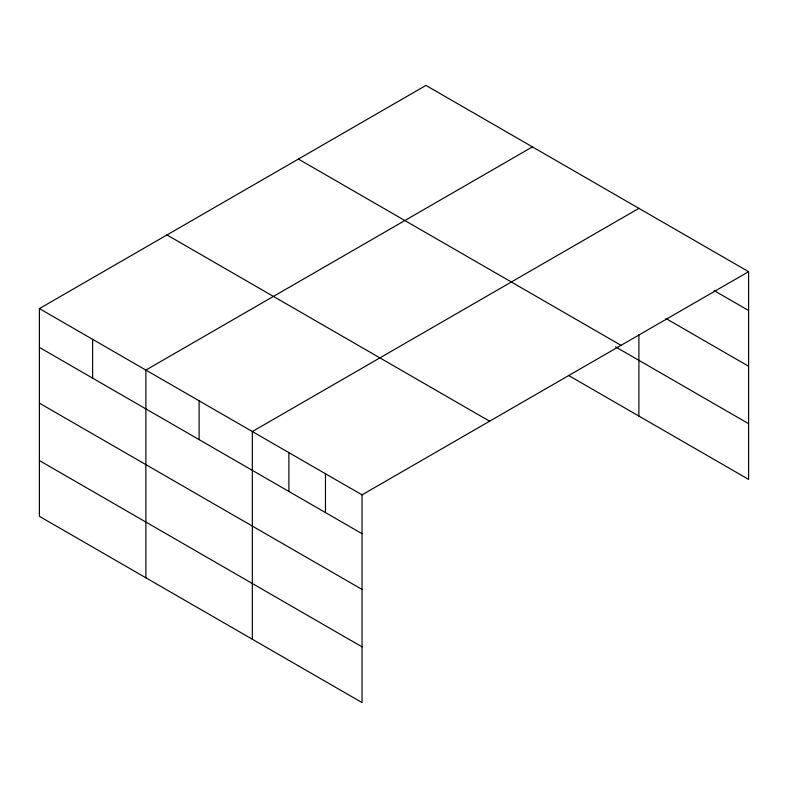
<?xml version="1.0" encoding="UTF-8"?>
<svg xmlns="http://www.w3.org/2000/svg" width="788" height="788" viewBox="0 0 788 788"><rect width="100%" height="100%" fill="white"/><g stroke="black" fill="none" stroke-linecap="round" stroke-linejoin="round"><path stroke-width="1.18" d="M748.6 271.683L425.963 85.419L39.4 308.601L39.4 516.317L362.037 702.581L362.037 494.864L748.6 271.683L748.6 479.399L568.64 375.502M532.432 146.883L145.869 370.065L145.869 577.781M638.901 208.357L252.337 431.538L252.337 639.255M714.125 290.605L748.6 310.502M666.067 318.588L748.6 366.243M298.396 159.068L621.033 345.331M615.477 346.809L748.6 423.668M166.967 234.952L489.604 421.216M39.4 308.601L362.037 494.864M39.4 347.419L362.037 533.693M39.4 403.151L362.037 589.424M39.4 460.576L362.037 646.85M638.901 334.673L638.901 416.074M325.464 473.755L325.464 512.574M288.901 452.647L288.901 491.466M199.098 400.806L199.098 439.625M92.629 339.332L92.629 378.151"/></g></svg>
